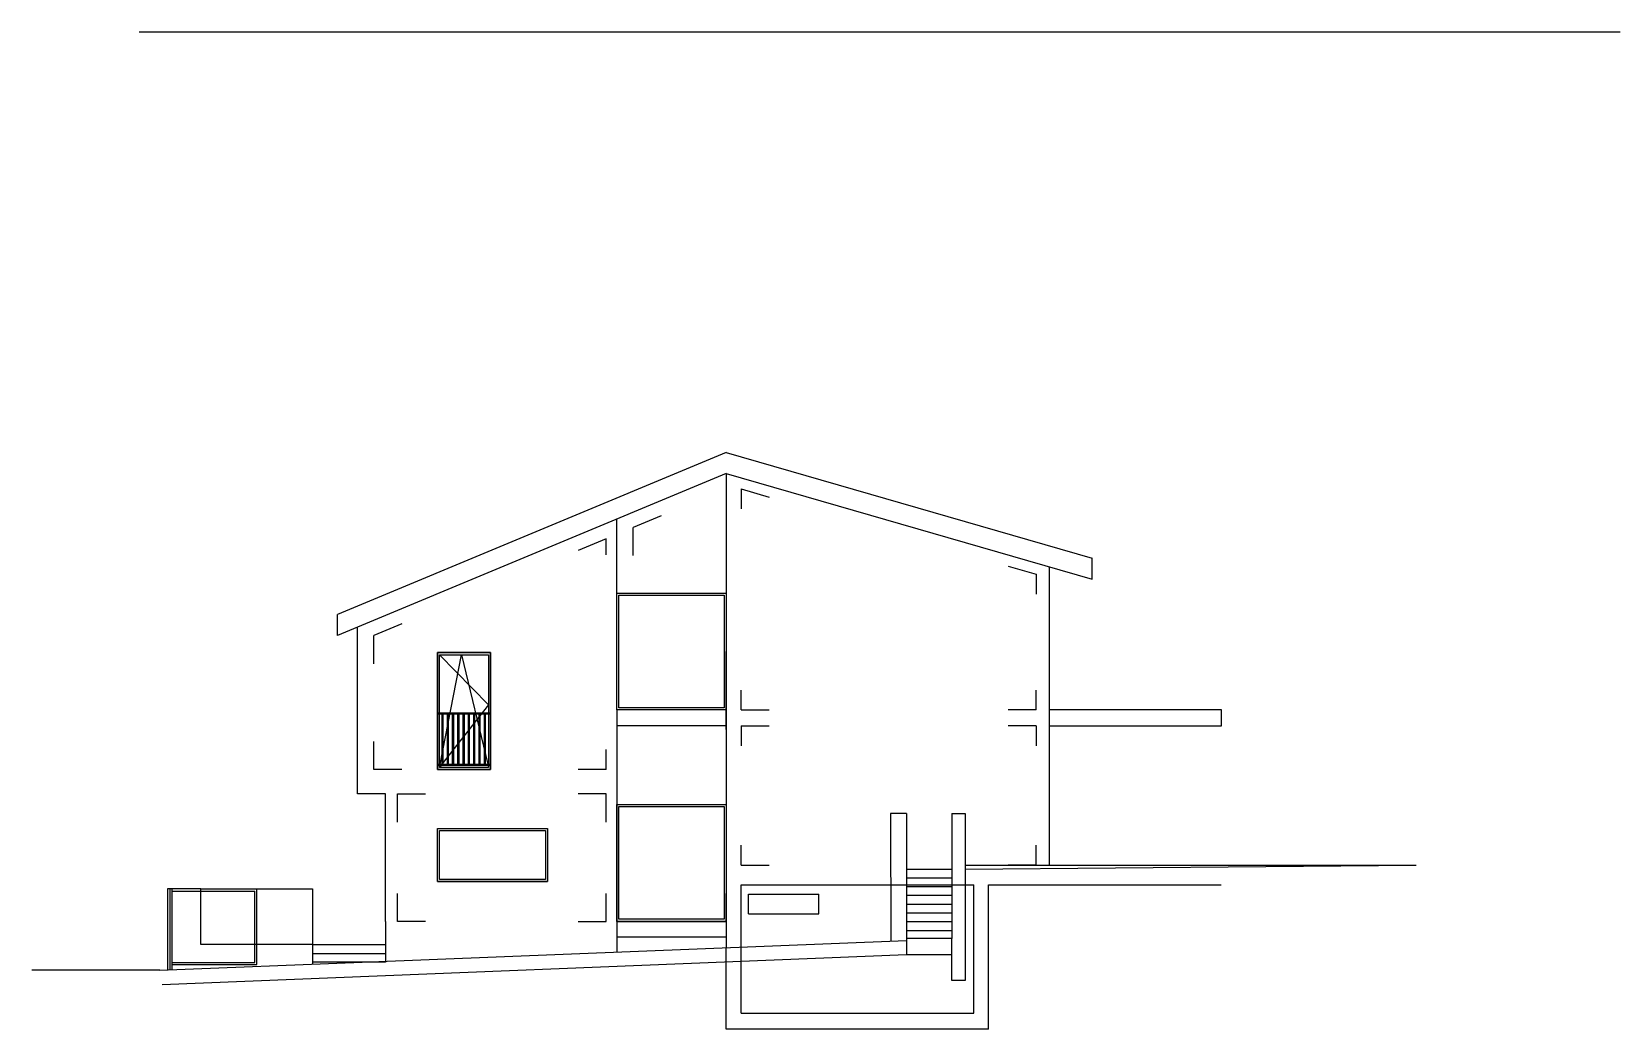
# Model space of a CAD drawing. Header units: inches. Extents: x -0.8 to 29.1, y 3.9 to 22.7.
import ezdxf

# ---------------------------------------------------------------- set-up
doc = ezdxf.new("R2010")
doc.units = ezdxf.units.IN
doc.header["$MEASUREMENT"] = 0
doc.linetypes.add('DASHED', pattern=[19.05, 12.7, -6.35])
doc.layers.add('A-view 3', color=9, linetype='Continuous')
doc.layers.add('lu', color=8, linetype='DASHED')

msp = doc.modelspace()

# ---------------------------------------------------------------- linework, layer by layer
msp.add_line((2.356, 6.537), (1.733, 6.537))
for points in [[(1.197, 22.672), (29.067, 22.672)], [(12.246, 14.355), (12.246, 5.431)], [(10.186, 9.905), (10.186, 13.496)], [(10.186, 12.105), (12.246, 12.105)], [(12.246, 9.905), (10.186, 9.905)], [(10.186, 9.905), (10.186, 5.925), (10.186, 5.349)], [(18.326, 9.605), (21.565, 9.605), (21.565, 9.905), (18.326, 9.905)], [(12.246, 9.605), (10.186, 9.605)], [(10.186, 8.125), (12.246, 8.125)], [(15.338, 7.955), (15.339, 5.555)], [(15.639, 7.955), (15.338, 7.955)], [(15.638, 7.955), (15.639, 5.567)], [(16.488, 7.955), (16.489, 5.606)], [(16.488, 7.955), (16.738, 7.955)], [(16.738, 7.955), (16.739, 5.611)], [(16.489, 6.905), (15.639, 6.905)], [(16.739, 6.907), (25.224, 6.985)], [(6.81, 6.675), (8.884, 6.675)], [(16.489, 6.74), (15.639, 6.74)], [(1.733, 6.537), (1.733, 5.01)], [(1.773, 6.537), (1.773, 5.012)], [(1.813, 6.537), (1.813, 5.014)], [(1.813, 5.113), (3.413, 5.113), (3.413, 6.537)], [(1.813, 6.497), (3.373, 6.497)], [(1.813, 5.153), (3.373, 5.153), (3.373, 6.497)], [(2.356, 6.537), (4.46, 6.537)], [(4.46, 6.537), (4.46, 5.12)], [(16.489, 6.575), (15.639, 6.575)], [(16.489, 6.41), (15.639, 6.41)], [(16.489, 6.245), (15.639, 6.245)], [(16.489, 6.08), (15.639, 6.08)], [(5.83, 5.925), (5.83, 5.157), (4.46, 5.157)], [(10.186, 5.925), (12.246, 5.925)], [(16.489, 5.915), (15.639, 5.915)], [(16.489, 5.75), (15.639, 5.75)], [(4.46, 5.487), (5.83, 5.487)], [(5.396, 5.157), (15.639, 5.567)], [(16.489, 5.601), (15.639, 5.601), (15.639, 5.301), (16.489, 5.301)], [(16.739, 5.611), (16.739, 4.811), (16.49, 4.811), (16.489, 5.606)], [(1.589, 5.005), (5.396, 5.157)], [(1.629, 4.74), (15.639, 5.301)], [(4.46, 5.322), (5.83, 5.322)], [(1.589, 5.005), (-0.823, 5.005)]]:
    msp.add_lwpolyline(points)
at = {"flags": 128}
for points in [[(12.246, 14.755), (4.93, 11.705)], [(12.246, 14.755), (19.131, 12.765)], [(12.246, 14.355), (4.93, 11.305)], [(12.246, 14.355), (19.131, 12.365)], [(18.326, 6.985), (18.326, 12.597)], [(19.131, 12.365), (19.131, 12.765)], [(4.93, 11.305), (4.93, 11.705)], [(5.306, 8.325), (5.306, 11.462)], [(12.246, 9.535), (12.246, 11.005)], [(5.83, 8.325), (5.306, 8.325)], [(5.83, 5.925), (5.83, 8.325)], [(16.739, 6.985), (18.326, 6.985), (24.014, 6.985)], [(17.181, 6.985), (18.326, 6.985), (25.224, 6.985)], [(12.666, 6.065), (12.666, 6.435)], [(12.666, 6.435), (13.986, 6.435)], [(12.666, 6.065), (12.666, 6.435)], [(12.666, 6.435), (13.986, 6.435)], [(13.986, 6.065), (13.986, 6.435)], [(12.666, 6.065), (13.986, 6.065)], [(12.246, 5.625), (10.186, 5.625)]]:
    msp.add_lwpolyline(points, dxfattribs=at)
for points in [[(10.186, 12.105), (12.246, 12.105), (12.246, 9.905), (10.186, 9.905)], [(10.226, 12.065), (12.206, 12.065), (12.206, 9.945), (10.226, 9.945)], [(10.186, 8.125), (12.246, 8.125), (12.246, 5.925), (10.186, 5.925)], [(10.226, 8.085), (12.206, 8.085), (12.206, 5.965), (10.226, 5.965)]]:
    msp.add_lwpolyline(points, close=True)
at = {"layer": 'A-view 3'}
for p, q in [((2.356, 5.487), (2.356, 6.537)), ((4.46, 5.487), (2.356, 5.487))]:
    msp.add_line(p, q, dxfattribs=at)
at = {"layer": 'A-view 3', "flags": 128}
for points in [[(12.526, 14.066), (13.053, 13.913)], [(17.549, 12.614), (18.076, 12.461)], [(7.81, 8.785), (6.81, 8.785)], [(17.181, 3.895), (12.526, 3.895), (12.246, 3.895), (12.246, 5.431)]]:
    msp.add_lwpolyline(points, dxfattribs=at)
at = {"layer": 'A-view 3'}
for points in [[(7.81, 10.985), (6.81, 10.985)], [(6.85, 9.851), (6.85, 10.945), (7.77, 10.945), (7.77, 9.851)], [(6.85, 10.945), (7.77, 10.001), (6.892, 8.885)], [(6.861, 8.885), (7.26, 10.945), (7.759, 8.885)], [(6.81, 9.851), (7.81, 9.851)], [(6.81, 9.831), (7.81, 9.831)], [(6.85, 8.885), (6.85, 9.831)], [(6.89, 9.831), (6.89, 8.885)], [(6.91, 9.831), (6.91, 8.885)], [(6.99, 9.831), (6.99, 8.885)], [(7.01, 9.831), (7.01, 8.885)], [(7.09, 9.831), (7.09, 8.885)], [(7.11, 9.831), (7.11, 8.885)], [(7.19, 9.831), (7.19, 8.885)], [(7.21, 9.831), (7.21, 8.885)], [(7.29, 9.831), (7.29, 8.885)], [(7.31, 9.831), (7.31, 8.885)], [(7.39, 9.831), (7.39, 8.885)], [(7.41, 9.831), (7.41, 8.885)], [(7.49, 9.831), (7.49, 8.885)], [(7.51, 9.831), (7.51, 8.885)], [(7.59, 9.831), (7.59, 8.885)], [(7.61, 9.831), (7.61, 8.885)], [(7.69, 9.831), (7.69, 8.885)], [(7.71, 9.831), (7.71, 8.885)], [(7.77, 9.831), (7.77, 8.885)], [(6.81, 8.885), (7.81, 8.885)], [(6.81, 8.865), (7.81, 8.865)], [(7.77, 8.865), (7.77, 8.825), (6.85, 8.825), (6.85, 8.865)], [(6.878, 8.865), (6.85, 8.825)], [(6.85, 8.825), (6.857, 8.865)], [(7.763, 8.865), (7.77, 8.825)]]:
    msp.add_lwpolyline(points, dxfattribs=at)
for points in [[(7.81, 8.785), (7.81, 10.985), (6.81, 10.985), (6.81, 8.785)], [(6.81, 8.785), (6.81, 10.985), (7.81, 10.985), (7.81, 8.785)], [(8.884, 6.675), (6.81, 6.675), (6.81, 7.675), (8.884, 7.675)], [(8.844, 6.715), (6.85, 6.715), (6.85, 7.635), (8.844, 7.635)]]:
    msp.add_lwpolyline(points, close=True, dxfattribs=at)
at = {"layer": 'lu', "flags": 128}
for points in [[(12.526, 14.066), (12.526, 13.691)], [(11.023, 13.559), (10.496, 13.339)], [(10.496, 12.81), (10.496, 13.339)], [(9.983, 13.125), (9.456, 12.905)], [(9.983, 12.825), (9.983, 13.125)], [(18.076, 12.461), (18.076, 12.086)], [(6.143, 11.524), (5.616, 11.305)], [(5.616, 10.776), (5.616, 11.305)], [(12.526, 9.905), (12.526, 10.28)], [(18.076, 9.905), (18.076, 10.28)], [(12.526, 9.905), (13.053, 9.905)], [(12.526, 9.905), (13.053, 9.905)], [(18.076, 9.905), (17.549, 9.905)], [(12.526, 9.605), (12.526, 9.23)], [(12.526, 9.605), (13.053, 9.605)], [(18.076, 9.605), (17.549, 9.605)], [(18.076, 9.605), (18.076, 9.23)], [(5.616, 8.785), (5.616, 9.313)], [(9.983, 8.785), (9.983, 9.16)], [(6.143, 8.785), (5.616, 8.785)], [(9.983, 8.785), (9.456, 8.785)], [(6.056, 8.325), (6.583, 8.325)], [(6.056, 7.796), (6.056, 8.325)], [(9.983, 8.325), (9.456, 8.325)], [(9.983, 7.796), (9.983, 8.325)], [(12.526, 6.985), (12.526, 7.36)], [(18.076, 6.985), (18.076, 7.36)], [(12.526, 6.985), (13.053, 6.985)], [(18.076, 6.985), (17.549, 6.985)], [(12.526, 4.195), (12.526, 6.615)], [(12.526, 6.615), (16.901, 6.615)], [(16.901, 4.195), (16.901, 6.615)], [(17.181, 3.895), (17.181, 6.615)], [(17.181, 6.615), (21.556, 6.615)], [(6.056, 5.925), (6.056, 6.453)], [(9.983, 5.925), (9.983, 6.453)], [(12.246, 5.925), (12.246, 6.453)], [(6.583, 5.925), (6.056, 5.925)], [(9.456, 5.925), (9.983, 5.925)], [(11.719, 5.925), (12.246, 5.925)], [(12.526, 4.195), (16.901, 4.195)]]:
    msp.add_lwpolyline(points, dxfattribs=at)

doc.saveas('drawing.dxf')
